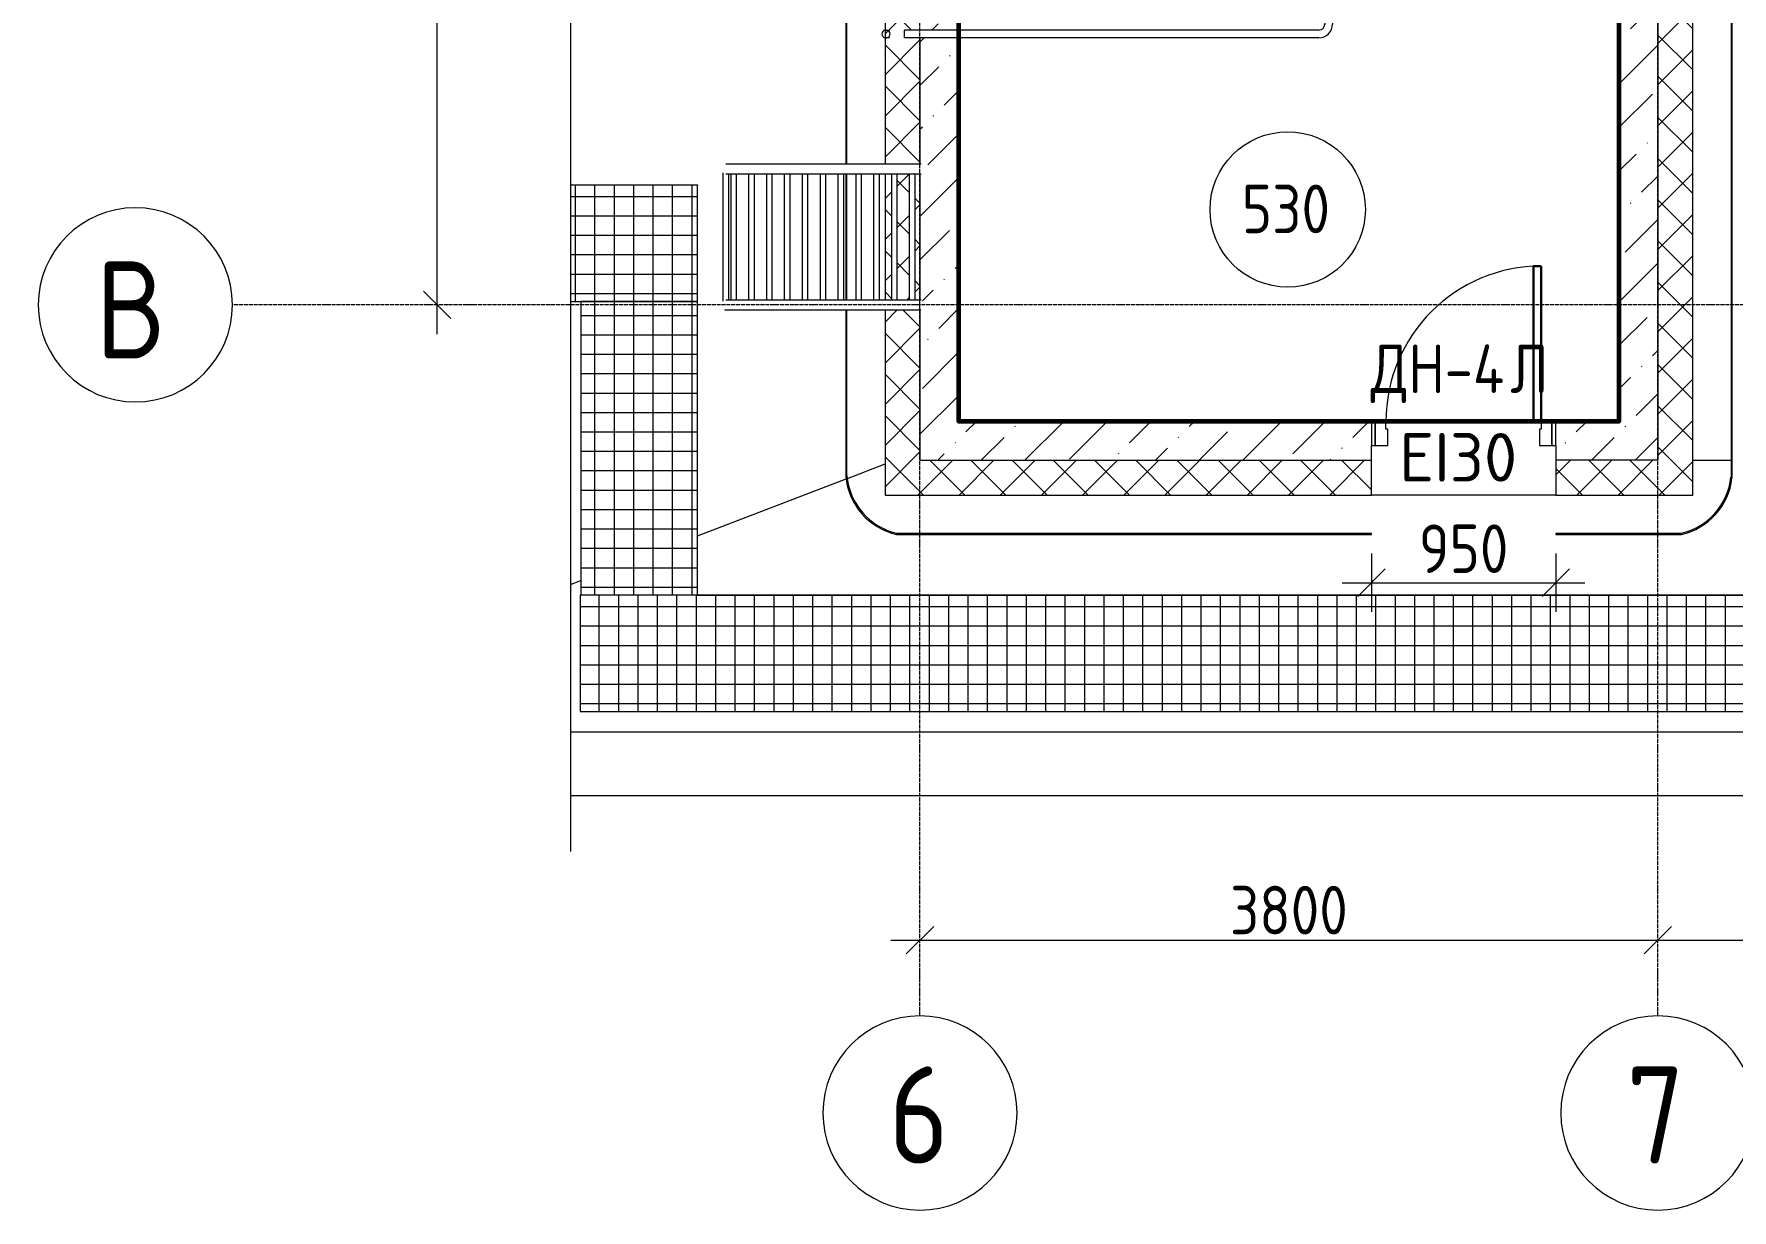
# Model space of a CAD drawing. Header units: millimetres. Extents: x -56773 to 221258, y -262288 to 26541.
# Drawn here: x 73264 to 82010, y -251571 to -245513 of the extents above; entities that cross this region are included whole.
import ezdxf

# ---------------------------------------------------------------- set-up
doc = ezdxf.new("R2010")
doc.units = ezdxf.units.MM
doc.linetypes.add('ADSK_Линия сетки', pattern=[25, 20, -2.5, 0, -2.5])
for name, color, linetype, lineweight in [('3.1 Штукатурка внешн стен для инвесторов', 5, 'Continuous', 60), ('Аннотация', 7, 'Continuous', 20), ('Двери', 7, 'Continuous', 9), ('Марки дверей', 7, 'Continuous', 20), ('Марки помещений', 7, 'Continuous', 20), ('Оборудование', 7, 'Continuous', 18), ('Ограждение', 7, 'Continuous', 9), ('Оси', 7, 'Continuous', 9), ('Панели витража', 7, 'Continuous', 9), ('Перекрытие', 7, 'Continuous', 18), ('Размеры', 7, 'Continuous', 9), ('Стены наружные', 7, 'Continuous', 18), ('Стены несущие', 7, 'Continuous', 30), ('Стены отделка', 7, 'Continuous', 30), ('Стены штриховка', 7, 'Continuous', 9), ('Узлы', 7, 'Continuous', 18)]:
    doc.layers.add(name, color=color, linetype=linetype, lineweight=lineweight)
doc.styles.add('GOST Common', font='', dxfattribs={"width": 0.9, "height": 500})
doc.styles.add('GOST Common_2', font='', dxfattribs={"width": 0.9, "height": 250})
doc.styles.add('ISOCPEUR', font='isocpeur.ttf', dxfattribs={"height": 250})
doc.styles.get('GOST Common').set_extended_font_data('GOST Common')
doc.styles.get('GOST Common_2').set_extended_font_data('GOST Common')
doc.dimstyles.new('ADSK_Основной', dxfattribs={"dimscale": 304.8, "dimtxt": 251.428749, "dimasz": 0.463911, "dimexe": 0.492126, "dimexo": 0.984252, "dimgap": 0.164042, "dimtad": 1, "dimdec": 3, "dimrnd": 0.001, "dimdsep": 46, "dimtxsty": 'GOST Common_2', "dimblk1": 'OBLIQUE', "dimblk2": 'OBLIQUE', "dimsah": 1, "dimcen": 0.09, "dimdle": 0.492126, "dimazin": 2, "dimtfac": 1, "dimtdec": 4, "dimtix": 1, "dimtmove": 0, "dimatfit": 3, "dimfxl": 1, "dimtvp": 1, "dimtolj": 1, "dimtzin": 0, "dimlwd": 20, "dimlwe": 20, "dimarcsym": 2})
doc.dimstyles.new('ADSK_Основной_2_5_мм', dxfattribs={"dimscale": 304.8, "dimtxt": 251.428749, "dimasz": 0.463911, "dimexe": 0.492126, "dimexo": 0.984252, "dimgap": 0.098425, "dimtad": 1, "dimrnd": 0.01, "dimdsep": 46, "dimtxsty": 'GOST Common_2', "dimblk1": 'OBLIQUE', "dimblk2": 'OBLIQUE', "dimsah": 1, "dimcen": 0.09, "dimdle": 0.492126, "dimazin": 2, "dimtfac": 1, "dimtdec": 4, "dimtix": 1, "dimtmove": 0, "dimatfit": 3, "dimfxl": 1, "dimtvp": 1, "dimtolj": 1, "dimtzin": 0, "dimlwd": 20, "dimlwe": 20, "dimarcsym": 2})
pattern_1 = [(45, (69027.24, -250313.7), (84.1895, 308.696), [396.875, -79.375, 3.353, -76.022])]
pattern_2 = [(45, (69027.24, -250313.7), (-106.066, 106.066), []), (135, (69027.24, -250313.7), (-106.066, -106.066), [])]

# ---------------------------------------------------------------- blocks, each defined once
blk = doc.blocks.new('Дверь однопольная противопожарная - ДН-5Л 950х2100 Дверной блок однопольный глухой_ EI30_ правое открывание наружняя-2792595-План выхода на кровлю_')
at = {"layer": 'Двери', "lineweight": 30}
for p, q in [((400, 900), (360, 900)), ((360, 900), (360, 100)), ((400, 100), (400, 900)), ((360, 100), (400, 100))]:
    blk.add_line(p, q, dxfattribs=at)
at = {"layer": 'Двери'}
for p, q in [((-455, 100), (-475, 100)), ((-475, 100), (-475, -25)), ((-400, 100), (-455, 100)), ((-455, 100), (-455, -25)), ((-455, -25), (-455, 100)), ((-400, 60), (-400, 100)), ((455, 100), (400, 100)), ((400, 100), (400, 60)), ((455, -25), (455, 100)), ((475, 100), (455, 100)), ((455, 100), (455, -25)), ((475, -25), (475, 100)), ((-390, 60), (-400, 60)), ((-390, -25), (-390, 60)), ((400, 60), (390, 60)), ((390, 60), (390, -25)), ((-475, -25), (-455, -25)), ((-455, -25), (-390, -25)), ((390, -25), (455, -25)), ((455, -25), (475, -25))]:
    blk.add_line(p, q, dxfattribs=at)
blk.add_arc((400, 100), 800, 90, 180, dxfattribs=at)
blk = doc.blocks.new('Системная панель - 1_Алюминиевая панель RAL 1013-1359396-План выхода на кровлю_')
at = {"layer": 'Панели витража', "lineweight": 18}
for p, q in [((2775, 2.5), (-4382.5, 2.5)), ((-4382.5, 2.5), (-4382.5, -2.5)), ((3475, 2.5), (2825, 2.5)), ((4382.5, 2.5), (3525, 2.5)), ((4382.5, -2.5), (4382.5, 2.5)), ((-4382.5, -2.5), (2775, -2.5)), ((2825, -2.5), (3475, -2.5)), ((3525, -2.5), (4382.5, -2.5))]:
    blk.add_line(p, q, dxfattribs=at)
blk = doc.blocks.new('Системная панель - 1_Алюминиевая панель RAL 1013-1385401-План выхода на кровлю_')
at = {"layer": 'Панели витража', "lineweight": 18}
for p, q in [((425, 2.5), (-2018.7, 2.5)), ((-2018.7, 2.5), (-2018.7, -2.5)), ((425, -2.5), (425, 2.5)), ((2018.7, 2.5), (1375, 2.5)), ((1375, 2.5), (1375, -2.5)), ((2018.7, -2.5), (2018.7, 2.5)), ((-2018.7, -2.5), (425, -2.5)), ((1375, -2.5), (2018.7, -2.5))]:
    blk.add_line(p, q, dxfattribs=at)
blk = doc.blocks.new('Системная панель - 1_Алюминиевая панель RAL 1013-1387244-План выхода на кровлю_')
at = {"layer": 'Панели витража', "lineweight": 18}
for p, q in [((4390, 2.5), (-4390, 2.5)), ((-4390, 2.5), (-4390, -2.5)), ((4390, -2.5), (4390, 2.5)), ((-4390, -2.5), (4390, -2.5))]:
    blk.add_line(p, q, dxfattribs=at)
blk = doc.blocks.new('Панель изогнутая_маленькая - Панель изогнутая_RAL 1013-1340136-План выхода на кровлю_')
at = {"layer": 'Панели витража', "lineweight": 18}
for p, q in [((-198, 3.7), (-198, -4)), ((198, -4.7), (198, 3))]:
    blk.add_line(p, q, dxfattribs=at)
for radius, start, end in [(340.3, 54.3186, 125.48482), (334, 53.548, 126.2498)]:
    blk.add_arc((-0.5, -273.4), radius, start, end, dxfattribs=at)
blk = doc.blocks.new('Панель изогнутая_маленькая - Панель изогнутая_RAL 1013-1340330-План выхода на кровлю_')
at = {"layer": 'Панели витража', "lineweight": 18}
for p, q in [((-195.2, 4), (-195.2, -3.7)), ((195.2, -3), (195.2, 4.7))]:
    blk.add_line(p, q, dxfattribs=at)
for radius, start, end in [(331.4, 234.02632, 306.17795), (337.7, 234.7921, 305.40647)]:
    blk.add_arc((-0.5, 272.2), radius, start, end, dxfattribs=at)
blk = doc.blocks.new('Pozharnaya_lestnitsa - Тип 1-1269415-План выхода на кровлю_')
at = {"layer": 'Оборудование'}
for p, q in [((-275, 1052.9), (-275, 919.9)), ((430.3, 1067.9), (-230.3, 1067.9)), ((-225, 567.9), (-225, 1052.9)), ((425, 1052.9), (425, 919.9)), ((475, 567.9), (475, 1052.9)), ((-225.1, 997.9), (425.2, 997.9)), ((-225, 1037.9), (425, 1037.9)), ((425.1, 1027.9), (-225, 1027.9)), ((425.1, 935.9), (-225.1, 935.9)), ((-225.1, 905.9), (425, 905.9)), ((425, 843.9), (-225.2, 843.9)), ((-225.1, 813.9), (425.1, 813.9)), ((425.2, 751.9), (-225, 751.9)), ((-225, 721.9), (425.1, 721.9)), ((-275, 645.6), (-275, 52.9)), ((-225.3, 629.9), (425, 629.9)), ((425, 659.9), (-225.1, 659.9)), ((425, 645.6), (425, 52.9)), ((425.3, 567.9), (-225, 567.9)), ((-225, 537.9), (425.2, 537.9)), ((425.2, 475.9), (-225, 475.9)), ((-225, 445.9), (425.1, 445.9)), ((425.1, 383.9), (-225, 383.9)), ((-225, 353.9), (425.3, 353.9)), ((425, 291.9), (-225.1, 291.9)), ((-225, 209.5), (-225, 335.4)), ((475, 209.5), (475, 335.4)), ((-225.2, 261.9), (425.3, 261.9)), ((425, 199.9), (-225, 199.9)), ((425.1, 107.9), (-225.3, 107.9)), ((-225.1, 169.9), (425.1, 169.9)), ((-225, 52.9), (-225, 127.5)), ((475, 52.9), (475, 127.5)), ((-225.1, 77.9), (425.2, 77.9))]:
    blk.add_line(p, q, dxfattribs=at)
at = {"layer": 'Оборудование', "flags": 128}
for points in [[(-275, 1052.9), (-275, 1052.5), (-275, 1051.3), (-275, 1049.3), (-275, 1046.5), (-275, 1042.9), (-275, 1038.6), (-275, 1033.4), (-275, 1027.5), (-275, 1020.8), (-275, 1013.4), (-275, 1005.3), (-275, 996.4), (-275, 986.8), (-275, 976.5), (-275, 965.6), (-275, 953.9), (-275, 941.7), (-275, 928.8), (-275, 915.3), (-275, 901.3), (-275, 886.6), (-275, 871.5), (-275, 855.8), (-275, 839.7), (-275, 823), (-275, 806), (-275, 788.6), (-275, 770.7), (-275, 752.6), (-275, 734.1), (-275, 715.3), (-275, 696.3), (-275, 677), (-275, 657.5), (-275, 637.9), (-275, 618.1), (-275, 598.2), (-275, 578.3), (-275, 558.3), (-275, 538.3), (-275, 518.3), (-275, 498.4), (-275, 478.6), (-275, 458.9), (-275, 439.3), (-275, 419.9), (-275, 400.7), (-275, 381.8), (-275, 363.2), (-275, 344.8), (-275, 326.8), (-275, 309.2), (-275, 291.9), (-275, 275), (-275, 258.6), (-275, 242.7), (-275, 227.3), (-275, 212.4), (-275, 198), (-275, 184.2), (-275, 171), (-275, 158.4), (-275, 146.4), (-275, 135.1), (-275, 124.5), (-275, 114.5), (-275, 105.2), (-275, 96.7), (-275, 88.9), (-275, 81.8), (-275, 75.5), (-275, 69.9), (-275, 65.1), (-275, 61.1), (-275, 57.9), (-275, 55.5), (-275, 53.8), (-275, 53), (-275, 52.9)], [(-225, 52.9), (-225, 53.3), (-225, 54.5), (-225, 56.5), (-225, 59.3), (-225, 62.9), (-225, 67.2), (-225, 72.4), (-225, 78.3), (-225, 84.9), (-225, 92.4), (-225, 100.5), (-225, 109.4), (-225, 119), (-225, 129.3), (-225, 140.2), (-225, 151.8), (-225, 164.1), (-225, 177), (-225, 190.5), (-225, 204.5), (-225, 219.2), (-225, 234.3), (-225, 250), (-225, 266.1), (-225, 282.7), (-225, 299.8), (-225, 317.2), (-225, 335.1), (-225, 353.2), (-225, 371.7), (-225, 390.5), (-225, 409.5), (-225, 428.8), (-225, 448.3), (-225, 467.9), (-225, 487.7), (-225, 507.6), (-225, 527.5), (-225, 547.5), (-225, 567.5), (-225, 587.5), (-225, 607.4), (-225, 627.2), (-225, 646.9), (-225, 666.5), (-225, 685.9), (-225, 705), (-225, 724), (-225, 742.6), (-225, 761), (-225, 779), (-225, 796.6), (-225, 813.9), (-225, 830.7), (-225, 847.1), (-225, 863.1), (-225, 878.5), (-225, 893.4), (-225, 907.8), (-225, 921.6), (-225, 934.8), (-225, 947.4), (-225, 959.4), (-225, 970.7), (-225, 981.3), (-225, 991.3), (-225, 1000.6), (-225, 1009.1), (-225, 1016.9), (-225, 1024), (-225, 1030.3), (-225, 1035.9), (-225, 1040.7), (-225, 1044.7), (-225, 1047.9), (-225, 1050.3), (-225, 1051.9), (-225, 1052.8), (-225, 1052.9)], [(425, 1052.9), (425, 1052.5), (425, 1051.3), (425, 1049.3), (425, 1046.5), (425, 1042.9), (425, 1038.6), (425, 1033.4), (425, 1027.5), (425, 1020.8), (425, 1013.4), (425, 1005.3), (425, 996.4), (425, 986.8), (425, 976.5), (425, 965.6), (425, 953.9), (425, 941.7), (425, 928.8), (425, 915.3), (425, 901.3), (425, 886.6), (425, 871.5), (425, 855.8), (425, 839.7), (425, 823), (425, 806), (425, 788.6), (425, 770.7), (425, 752.6), (425, 734.1), (425, 715.3), (425, 696.3), (425, 677), (425, 657.5), (425, 637.9), (425, 618.1), (425, 598.2), (425, 578.3), (425, 558.3), (425, 538.3), (425, 518.3), (425, 498.4), (425, 478.6), (425, 458.9), (425, 439.3), (425, 419.9), (425, 400.7), (425, 381.8), (425, 363.2), (425, 344.8), (425, 326.8), (425, 309.2), (425, 291.9), (425, 275), (425, 258.6), (425, 242.7), (425, 227.3), (425, 212.4), (425, 198), (425, 184.2), (425, 171), (425, 158.4), (425, 146.4), (425, 135.1), (425, 124.5), (425, 114.5), (425, 105.2), (425, 96.7), (425, 88.9), (425, 81.8), (425, 75.5), (425, 69.9), (425, 65.1), (425, 61.1), (425, 57.9), (425, 55.5), (425, 53.8), (425, 53), (425, 52.9)], [(475, 52.9), (475, 53.3), (475, 54.5), (475, 56.5), (475, 59.3), (475, 62.9), (475, 67.2), (475, 72.4), (475, 78.3), (475, 84.9), (475, 92.4), (475, 100.5), (475, 109.4), (475, 119), (475, 129.3), (475, 140.2), (475, 151.8), (475, 164.1), (475, 177), (475, 190.5), (475, 204.5), (475, 219.2), (475, 234.3), (475, 250), (475, 266.1), (475, 282.7), (475, 299.8), (475, 317.2), (475, 335.1), (475, 353.2), (475, 371.7), (475, 390.5), (475, 409.5), (475, 428.8), (475, 448.3), (475, 467.9), (475, 487.7), (475, 507.6), (475, 527.5), (475, 547.5), (475, 567.5), (475, 587.5), (475, 607.4), (475, 627.2), (475, 646.9), (475, 666.5), (475, 685.9), (475, 705), (475, 724), (475, 742.6), (475, 761), (475, 779), (475, 796.6), (475, 813.9), (475, 830.7), (475, 847.1), (475, 863.1), (475, 878.5), (475, 893.4), (475, 907.8), (475, 921.6), (475, 934.8), (475, 947.4), (475, 959.4), (475, 970.7), (475, 981.3), (475, 991.3), (475, 1000.6), (475, 1009.1), (475, 1016.9), (475, 1024), (475, 1030.3), (475, 1035.9), (475, 1040.7), (475, 1044.7), (475, 1047.9), (475, 1050.3), (475, 1051.9), (475, 1052.8), (475, 1052.9)]]:
    blk.add_lwpolyline(points, dxfattribs=at)
at = {"layer": 'Оборудование'}
for centre, start, end in [((-250, 1052.9), 165, 180), ((-250, 52.9), 180, 195), ((-250, 52.9), 345, 0), ((450, 52.9), 180, 195), ((450, 52.9), 345, 360)]:
    blk.add_arc(centre, 25, start, end, dxfattribs=at)
blk = doc.blocks.new('TN_Дорожка_ брусчатка - Дорожка_ брусчатка 50 мм-3118065-План выхода на кровлю_')
at = {"layer": 'Оборудование', "lineweight": 9}
h = blk.add_hatch(dxfattribs=at)
h.set_pattern_fill('FP_31', color=256, style=0, pattern_type=2)
h.set_pattern_definition([(180, (46475.45, 1609.96), (-1e-14, -99.989), []), (270, (46475.45, 1609.96), (100, 6e-15), [])])
h.paths.add_polyline_path([(25190.4, 1310), (46475.5, 1310), (46475.5, 1909.9), (7049.3, 1909.9), (7049.3, 1310), (22230.5, 1310)])
at = {"layer": 'Оборудование'}
for p, q in [((7049.3, 1910.7), (7053.2, 1910.7)), ((7049.3, 1910.7), (7049.3, 1909.9)), ((46475.5, 1909.9), (7049.3, 1909.9)), ((7049.3, 1909.9), (7049.3, 1310)), ((7653.2, 1910.7), (40189.3, 1910.7)), ((7049.3, 1310), (46475.5, 1310))]:
    blk.add_line(p, q, dxfattribs=at)
blk = doc.blocks.new('TN_Дорожка_ брусчатка - Дорожка_ брусчатка 50 мм-3542730-План выхода на кровлю_')
at = {"layer": 'Оборудование', "lineweight": 9}
h = blk.add_hatch(dxfattribs=at)
h.set_pattern_fill('FP_33', color=256, style=0, pattern_type=2)
h.set_pattern_definition([(90, (7353.2, 1909.93), (-100, 6e-15), []), (180, (7353.2, 1909.93), (-1e-14, -99.989), [])])
h.paths.add_polyline_path([(7053.2, 1909.9), (7653.2, 1909.9), (7653.2, 3422.5), (7053.2, 3422.5), (7053.2, 1984.8)])
at = {"layer": 'Оборудование'}
for p, q in [((7053.2, 3422.5), (7053.2, 1909.9)), ((7653.2, 3422.5), (7053.2, 3422.5)), ((7653.2, 1909.9), (7653.2, 3422.5))]:
    blk.add_line(p, q, dxfattribs=at)
blk = doc.blocks.new('TN_Дорожка_ брусчатка - Дорожка_ брусчатка 50 мм-3116917-План выхода на кровлю_')
at = {"layer": 'Оборудование', "lineweight": 9}
h = blk.add_hatch(dxfattribs=at)
h.set_pattern_fill('FP_34', color=256, style=0, pattern_type=2)
h.set_pattern_definition([(180, (7653.2, 3722.45), (-1e-14, -99.989), []), (270, (7653.2, 3722.45), (100, 6e-15), [])])
h.paths.add_polyline_path([(7618.4, 3422.5), (7653.2, 3422.5), (7653.2, 4022.4), (7000, 4022.4), (7000, 3422.5), (7368.9, 3422.5)])
at = {"layer": 'Оборудование'}
for p, q in [((7000, 4023.2), (7653.2, 4023.2)), ((7653.2, 4022.4), (7000, 4022.4)), ((7653.2, 4023.2), (7653.2, 4022.4)), ((7653.2, 3422.5), (7653.2, 4022.4)), ((7000, 3422.5), (7653.2, 3422.5))]:
    blk.add_line(p, q, dxfattribs=at)
blk = doc.blocks.new('Тип верхнего поручня - D40 шаг 200-V65-План выхода на кровлю_')
at = {"layer": 'Ограждение', "flags": 128}
for points in [[(116.2, 0), (114.9, 7), (111.2, 13.1), (105.6, 17.5), (98.8, 19.7), (91.7, 19.7), (84.9, 17.4), (79.3, 13), (75.5, 7), (74.2, 0)], [(74.2, 0), (75.5, -7), (79.3, -13), (84.9, -17.4), (91.7, -19.7), (98.8, -19.7), (105.6, -17.5), (111.2, -13.1), (114.9, -7), (116.2, 0)], [(77.1, 20), (79.6, 20), (81.9, 20), (84.1, 20), (86.2, 20), (88.2, 20), (90, 20), (91.7, 20), (93.2, 20), (94.6, 20), (95.4, 20)], [(95.4, -20), (94.1, -20), (92.7, -20), (91.1, -20), (89.4, -20), (87.5, -20), (85.5, -20), (83.4, -20), (81.1, -20), (78.7, -20), (76.2, -20)]]:
    blk.add_lwpolyline(points, dxfattribs=at)
blk = doc.blocks.new('Тип верхнего поручня - Верхний поручень_Внутренний_-V66-План выхода на кровлю_')
at = {"layer": 'Ограждение'}
for p, q in [((10475.4, 9417.8), (10475.4, 9459.6)), ((10515.4, 9417.8), (10515.4, 9459.6)), ((10545.4, 9529.6), (10854.6, 9529.6)), ((10545.4, 9489.6), (10854.6, 9489.6)), ((10854.6, 9529.6), (10904.6, 9529.6)), ((10884.6, 9489.6), (10884.6, 9483.7)), ((10884.6, 9483.7), (10884.6, 4916.2)), ((10924.6, 9509.6), (10924.6, 9483.7)), ((10924.6, 9483.7), (10924.6, 4916.2)), ((10475.4, 9393.7), (10475.4, 9417.8)), ((10475.4, 5816.2), (10475.4, 9393.7)), ((10515.4, 9393.7), (10515.4, 9417.8)), ((10515.4, 5816.2), (10515.4, 9393.7)), ((10475.4, 5792.1), (10475.4, 5816.2)), ((10475.4, 5625), (10475.4, 5792.1)), ((10515.4, 5792.1), (10515.4, 5816.2)), ((10515.4, 5625), (10515.4, 5792.1)), ((10475.4, 5625), (10515.4, 5625)), ((10884.6, 4916.2), (10884.6, 4892.1)), ((10924.6, 4916.2), (10924.6, 4892.1)), ((8720, 4780.4), (8720, 4820.4)), ((10854.6, 4820.4), (8720, 4820.4)), ((10884.6, 4892.1), (10884.6, 4850.4)), ((10924.6, 4892.1), (10924.6, 4850.4)), ((10854.6, 4780.4), (8720, 4780.4))]:
    blk.add_line(p, q, dxfattribs=at)
for centre, radius, start, end in [((10545.4, 9459.6), 70, 90, 180), ((10545.4, 9459.6), 30, 90, 180), ((10854.6, 4850.4), 30, 270, 0), ((10854.6, 4850.4), 70, 270, 0)]:
    blk.add_arc(centre, radius, start, end, dxfattribs=at)
blk = doc.blocks.new('ADSK_Обрыв_Линия - По умолчанию-3539128-План выхода на кровлю_')
at = {"layer": 'Узлы'}
blk.add_line((0, 0), (20290, 0), dxfattribs=at)
blk = doc.blocks.new('ADSK_Обрыв_Линия - По умолчанию-1914642-План выхода на кровлю_')
at = {"layer": 'Узлы'}
for p, q in [((0, 0), (4490, 0)), ((4712.6, 0), (9200, 0))]:
    blk.add_line(p, q, dxfattribs=at)
blk = doc.blocks.new('Ось сетки - Круг_Ø10 мм-8259-План выхода на кровлю_')
at = {"layer": 'Оси', "color": 253, "lineweight": 20, "true_color": 0xaaaaaa}
for start, end in [(360, 180), (180, 360)]:
    blk.add_arc((0, 0), 5, start, end, dxfattribs=at)
blk = doc.blocks.new('_Oblique')
at = {"color": 0, "linetype": 'ByBlock', "lineweight": -2}
blk.add_line((-0.5, -0.5), (0.5, 0.5), dxfattribs=at)
blk = doc.blocks.new('*D6841')
at = {"layer": 'Defpoints', "color": 0, "lineweight": 25, "transparency": 16777216}
for p in [(75240.8, -240908.7), (75340.8, -240908.7), (75240.8, -246908.7)]:
    blk.add_point(p, dxfattribs=at)
at = {"layer": 'Размеры', "color": 0, "lineweight": 20, "transparency": 16777216}
for p, q in [((75340.8, -247058.7), (75340.8, -240758.7)), ((75540.8, -240908.7), (75490.8, -240908.7)), ((75540.8, -246908.7), (75490.8, -246908.7))]:
    blk.add_line(p, q, dxfattribs=at)
at = {"layer": 'Размеры', "color": 0, "lineweight": 20, "transparency": 16777216, "xscale": 141.4, "yscale": 141.4, "zscale": 141.4}
for p, rotation in [((75340.8, -240908.7), 90), ((75340.8, -246908.7), 270)]:
    blk.add_blockref('_Oblique', p, dxfattribs=dict(at, rotation=rotation))
at = {"layer": 'Размеры', "color": 0, "lineweight": 9, "transparency": 16777216, "insert": (75185.8, -243908.7), "char_height": 250, "width": 756.843, "attachment_point": 5, "rotation": 90, "style": 'GOST Common_2'}
blk.add_mtext('\\A1;6000', dxfattribs=at)
blk = doc.blocks.new('*D6842')
at = {"layer": 'Defpoints', "color": 0, "lineweight": 25, "transparency": 16777216}
for p in [(77827.2, -250081.2), (81627.2, -250081.2), (81627.2, -250181.1)]:
    blk.add_point(p, dxfattribs=at)
at = {"layer": 'Размеры', "color": 0, "lineweight": 20, "transparency": 16777216}
for p, q in [((77677.2, -250181.1), (81777.2, -250181.1)), ((77827.2, -250381.2), (77827.2, -250331.1)), ((81627.2, -250381.2), (81627.2, -250331.1))]:
    blk.add_line(p, q, dxfattribs=at)
at = {"layer": 'Размеры', "color": 0, "lineweight": 20, "transparency": 16777216, "xscale": 141.4, "yscale": 141.4, "zscale": 141.4, "rotation": 180}
blk.add_blockref('_Oblique', (77827.2, -250181.1), dxfattribs=at)
at = {"layer": 'Размеры', "color": 0, "lineweight": 20, "transparency": 16777216, "xscale": 141.4, "yscale": 141.4, "zscale": 141.4}
blk.add_blockref('_Oblique', (81627.2, -250181.1), dxfattribs=at)
at = {"layer": 'Размеры', "color": 0, "lineweight": 9, "transparency": 16777216, "insert": (79727.2, -250026.1), "char_height": 250, "width": 756.843, "attachment_point": 5, "style": 'GOST Common_2'}
blk.add_mtext('\\A1;3800', dxfattribs=at)
blk = doc.blocks.new('*D6843')
at = {"layer": 'Defpoints', "color": 0, "lineweight": 25, "transparency": 16777216}
for p in [(81627.2, -250081.2), (83827.2, -250081.2), (83827.2, -250181.1)]:
    blk.add_point(p, dxfattribs=at)
at = {"layer": 'Размеры', "color": 0, "lineweight": 20, "transparency": 16777216}
for p, q in [((81477.2, -250181.1), (83977.2, -250181.1)), ((81627.2, -250381.2), (81627.2, -250331.1)), ((83827.2, -250381.2), (83827.2, -250331.1))]:
    blk.add_line(p, q, dxfattribs=at)
at = {"layer": 'Размеры', "color": 0, "lineweight": 20, "transparency": 16777216, "xscale": 141.4, "yscale": 141.4, "zscale": 141.4, "rotation": 180}
blk.add_blockref('_Oblique', (81627.2, -250181.1), dxfattribs=at)
at = {"layer": 'Размеры', "color": 0, "lineweight": 20, "transparency": 16777216, "xscale": 141.4, "yscale": 141.4, "zscale": 141.4}
blk.add_blockref('_Oblique', (83827.2, -250181.1), dxfattribs=at)
at = {"layer": 'Размеры', "color": 0, "lineweight": 9, "transparency": 16777216, "insert": (82727.2, -250026.1), "char_height": 250, "width": 756.843, "attachment_point": 5, "style": 'GOST Common_2'}
blk.add_mtext('\\A1;2200', dxfattribs=at)
blk = doc.blocks.new('ADSK_Марка_Помещение_ОдноЗначение - Номер-159740-План выхода на кровлю_')
at = {"layer": 'Марки помещений'}
blk.add_circle((0, 0), 4, dxfattribs=at)
blk = doc.blocks.new('*D6852')
at = {"layer": 'Defpoints', "color": 0, "lineweight": 25, "transparency": 16777216}
for p in [(80152.2, -247888.7), (81102.2, -247888.7), (81102.2, -248339.5)]:
    blk.add_point(p, dxfattribs=at)
at = {"layer": 'Размеры', "color": 0, "lineweight": 20, "transparency": 16777216}
for p, q in [((80152.2, -248188.7), (80152.2, -248489.5)), ((81102.2, -248188.7), (81102.2, -248489.5)), ((80002.2, -248339.5), (81252.2, -248339.5))]:
    blk.add_line(p, q, dxfattribs=at)
at = {"layer": 'Размеры', "color": 0, "lineweight": 20, "transparency": 16777216, "xscale": 141.4, "yscale": 141.4, "zscale": 141.4, "rotation": 180}
blk.add_blockref('_Oblique', (80152.2, -248339.5), dxfattribs=at)
at = {"layer": 'Размеры', "color": 0, "lineweight": 20, "transparency": 16777216, "xscale": 141.4, "yscale": 141.4, "zscale": 141.4}
blk.add_blockref('_Oblique', (81102.2, -248339.5), dxfattribs=at)
at = {"layer": 'Размеры', "color": 0, "lineweight": 9, "transparency": 16777216, "insert": (80627.2, -248164.5), "char_height": 250, "width": 567.632, "attachment_point": 5, "style": 'GOST Common_2'}
blk.add_mtext('\\A1;950', dxfattribs=at)

msp = doc.modelspace()

# ---------------------------------------------------------------- hatches: boundary and pattern name
at = {"layer": 'Стены наружные', "lineweight": 9}
h = msp.add_hatch(dxfattribs=at)
h.set_pattern_fill('FP_4', color=256, style=0, pattern_type=2)
h.set_pattern_definition(pattern_2)
h.paths.add_polyline_path([(77827.2448, -247888.7359), (77827.2448, -246933.7359), (77647.2448, -246933.7359), (77647.2448, -247888.7359), (77767.2448, -247888.7359)])
h.paths.add_polyline_path([(77772.2448, -246883.7359), (77772.2448, -246233.7359), (77710.2448, -246233.7359), (77710.2448, -246883.7359), (77769.2056, -246883.7359)])
h.paths.add_polyline_path([(77802.2448, -246883.7359), (77827.2448, -246883.7359), (77827.2448, -246233.7359), (77802.2448, -246233.7359), (77802.2448, -246853.5026)])
h.paths.add_polyline_path([(77647.2448, -246883.7359), (77680.2448, -246883.7359), (77680.2448, -246233.7359), (77647.2448, -246233.7359), (77647.2448, -246882.6462)])
h.paths.add_polyline_path([(77780.2536, -246183.7359), (77827.2448, -246183.7359), (77827.2448, -245533.3359), (77747.2448, -245533.3359), (77747.2448, -245493.3359), (77827.2448, -245493.3359), (77827.2448, -238928.7359), (77647.2448, -238928.7359), (77647.2448, -246183.7359), (77769.2056, -246183.7359)])
h = msp.add_hatch(dxfattribs=at)
h.set_pattern_fill('FP_4', color=256, style=0, pattern_type=2)
h.set_pattern_definition(pattern_2)
h.paths.add_polyline_path([(81757.2448, -247708.7359), (81807.2448, -247707.7634), (81807.2448, -238928.7359), (81627.2448, -238928.7359), (81627.2448, -247708.7359)])
h = msp.add_hatch(dxfattribs=at)
h.set_pattern_fill('FP_2', color=256, style=0, pattern_type=2)
h.set_pattern_definition(pattern_1)
h.paths.add_polyline_path([(77827.2448, -247708.7359), (78027.2448, -247708.7359), (78027.2448, -245533.3359), (77827.2448, -245533.3359), (77827.2448, -246184.1497), (77836.6405, -246185.7994), (77842.4898, -246189.1916), (77847.1812, -246194.0018), (77850.235, -246199.4699), (77851.6343, -246204.0986), (77852.2448, -246208.7359), (77849.9753, -246218.629), (77847.0987, -246223.5775), (77841.7827, -246228.8228), (77836.6781, -246231.6568), (77832.0862, -246232.9943), (77827.2448, -246233.7359), (77827.2448, -246884.1497), (77836.6405, -246885.7994), (77842.4898, -246889.1916), (77847.1812, -246894.0018), (77850.235, -246899.4699), (77851.6343, -246904.0986), (77852.2448, -246908.7359), (77849.9753, -246918.629), (77847.0987, -246923.5775), (77841.7827, -246928.8228), (77836.6781, -246931.6568), (77832.0862, -246932.9943), (77827.2448, -246933.7359), (77827.2448, -247689.0604)])
h.paths.add_polyline_path([(77920.8053, -245460.0026), (77921.4713, -245460.0026), (77921.4713, -245459.1476)])
h.paths.add_polyline_path([(77827.2448, -245493.3359), (77920.5781, -245493.3359), (77920.5781, -245452.0371), (77917.2448, -245450.6564), (77913.1027, -245447.478), (77909.9243, -245443.3359), (77907.9263, -245438.5123), (77907.2448, -245433.3359), (77907.9263, -245428.1595), (77909.9243, -245423.3359), (77914.715, -245417.9566), (77917.2448, -245416.0154), (77922.0684, -245414.0174), (77927.2448, -245413.3359), (77932.4212, -245414.0174), (77939.7747, -245417.9566), (77941.387, -245419.1938), (77944.5653, -245423.3359), (77946.5633, -245428.1595), (77947.2448, -245433.3359), (77946.5633, -245438.5123), (77944.5653, -245443.3359), (77941.387, -245447.478), (77933.9115, -245453.3359), (77933.9115, -245493.3359), (78027.2448, -245493.3359), (78027.2448, -239308.7359), (77827.2448, -239308.7359), (77827.2448, -245417.9566)])
h.paths.add_polyline_path([(77933.0183, -245460.0026), (77933.6843, -245459.2321), (77932.4212, -245456.6529)])
h = msp.add_hatch(dxfattribs=at)
h.set_pattern_fill('FP_2', color=256, style=0, pattern_type=2)
h.set_pattern_definition(pattern_1)
h.paths.add_polyline_path([(81527.2448, -247508.7359), (81627.2448, -247508.7359), (81627.2448, -239308.7359), (81427.2448, -239308.7359), (81427.2448, -247508.7359)])
h = msp.add_hatch(dxfattribs=at)
h.set_pattern_fill('FP_2', color=256, style=0, pattern_type=2)
h.set_pattern_definition(pattern_1)
h.paths.add_polyline_path([(81427.2448, -247708.7359), (81627.2448, -247708.7359), (81627.2448, -247508.7359), (81102.2448, -247508.7359), (81102.2448, -247708.7359), (81366.3862, -247708.7359)])
h.paths.add_polyline_path([(80152.2448, -247708.7359), (80152.2448, -247508.7359), (78027.2448, -247508.7359), (78027.2448, -247708.7359), (78334.5935, -247708.7359)])
h = msp.add_hatch(dxfattribs=at)
h.set_pattern_fill('FP_4', color=256, style=0, pattern_type=2)
h.set_pattern_definition(pattern_2)
h.paths.add_polyline_path([(81757.2448, -247888.7359), (81807.2448, -247888.7359), (81807.2448, -247708.7359), (81102.2448, -247708.7359), (81102.2448, -247888.7359), (81627.2448, -247888.7359)])
h.paths.add_polyline_path([(78047.9522, -247888.7359), (80152.2448, -247888.7359), (80152.2448, -247708.7359), (77827.2448, -247708.7359), (77827.2448, -247888.7359), (78027.2448, -247888.7359)])

# ---------------------------------------------------------------- linework, layer by layer
at = {"layer": '3.1 Штукатурка внешн стен для инвесторов'}
msp.add_lwpolyline([(78027.2448, -239308.7359), (81427.2448, -239308.7359), (81427.2448, -247508.7359), (78027.2448, -247508.7359)], close=True, dxfattribs=at)
at = {"layer": 'Аннотация', "lineweight": 20}
msp.add_line((76027.2448, -249436.2359), (76027.2448, -249724.5946), dxfattribs=at)
at = {"layer": 'Оси', "color": 253, "linetype": 'ADSK_Линия сетки', "lineweight": 5, "true_color": 0xaaaaaa}
for p, q in [((77827.2448, -250570.6513), (77827.2448, -240286.2598)), ((81627.2448, -250570.6513), (81627.2448, -240286.2598)), ((117763.2854, -246908.7359), (74285.9777, -246908.7359))]:
    msp.add_line(p, q, dxfattribs=at)
at = {"layer": 'Перекрытие'}
for p, q in [((77453.2848, -247802.3096), (77647.2448, -247727.914)), ((81807.2448, -247708.7359), (82004.7448, -247708.7359)), ((76680.4416, -248098.7426), (77447.1512, -247804.6622)), ((76027.2448, -248349.2838), (76080.4416, -248328.8796)), ((100302.2448, -249108.7359), (76027.2448, -249108.7359))]:
    msp.add_line(p, q, dxfattribs=at)
at = {"layer": 'Стены наружные', "lineweight": 9}
for p, q in [((80227.2448, -247508.7359), (80987.2448, -247508.7359)), ((81102.2448, -247888.7359), (80152.2448, -247888.7359))]:
    msp.add_line(p, q, dxfattribs=at)
at = {"layer": 'Стены несущие', "lineweight": 9}
for p, q in [((81427.2448, -239308.7359), (81427.2448, -247508.7359)), ((77827.2448, -245533.3359), (77827.2448, -246183.7359)), ((78027.2448, -247083.7359), (78027.2448, -245533.3359)), ((77827.2448, -246233.7359), (77827.2448, -246883.7359)), ((77827.2448, -246933.7359), (77827.2448, -247708.7359)), ((78027.2448, -247508.7359), (78027.2448, -247158.7359)), ((78377.2448, -247508.7359), (78027.2448, -247508.7359)), ((78702.2448, -247508.7359), (78452.2448, -247508.7359)), ((80152.2448, -247508.7359), (78777.2448, -247508.7359)), ((81427.2448, -247508.7359), (81102.2448, -247508.7359)), ((80152.2448, -247708.7359), (80152.2448, -247633.7359)), ((81102.2448, -247633.7359), (81102.2448, -247708.7359)), ((77827.2448, -247708.7359), (78027.2448, -247708.7359)), ((81627.2448, -247708.7359), (81627.2448, -247708.7359))]:
    msp.add_line(p, q, dxfattribs=at)
at = {"layer": 'Стены отделка', "lineweight": 9}
for p, q in [((77647.2448, -238928.7359), (77647.2448, -246183.7359)), ((81807.2448, -247888.7359), (81807.2448, -238928.7359)), ((81627.2448, -239108.7359), (81627.2448, -247708.7359)), ((77647.2448, -246233.7359), (77647.2448, -246883.7359)), ((77647.2448, -246933.7359), (77647.2448, -247888.7359)), ((80152.2448, -247888.7359), (80152.2448, -247708.7359)), ((81102.2448, -247708.7359), (81102.2448, -247888.7359)), ((77647.2448, -247888.7359), (80152.2448, -247888.7359)), ((81102.2448, -247888.7359), (81807.2448, -247888.7359))]:
    msp.add_line(p, q, dxfattribs=at)
at = {"layer": 'Стены штриховка', "lineweight": 9}
for p, q in [((78027.2448, -247083.7359), (78027.2448, -247158.7359)), ((78377.2448, -247508.7359), (78452.2448, -247508.7359)), ((78702.2448, -247508.7359), (78777.2448, -247508.7359)), ((78027.2448, -247708.7359), (80152.2448, -247708.7359)), ((81627.2448, -247708.7359), (81102.2448, -247708.7359))]:
    msp.add_line(p, q, dxfattribs=at)

# ---------------------------------------------------------------- block references
at = {"layer": 'Двери', "color": 8, "true_color": 0x7f7f7f}
msp.add_blockref('Дверь однопольная противопожарная - ДН-5Л 950х2100 Дверной блок однопольный глухой_ EI30_ правое открывание наружняя-2792595-План выхода на кровлю_', (80627.2448, -247608.7359), dxfattribs=at)
at = {"layer": 'Марки помещений', "xscale": 99.99999999999993, "yscale": 99.99999999999993, "zscale": 99.99999999999993}
msp.add_blockref('ADSK_Марка_Помещение_ОдноЗначение - Номер-159740-План выхода на кровлю_', (79721.0808, -246417.275), dxfattribs=at)
at = {"layer": 'Оборудование', "rotation": 89.99999999999994}
msp.add_blockref('Pozharnaya_lestnitsa - Тип 1-1269415-План выхода на кровлю_', (77880.1417, -246658.7359), dxfattribs=at)
at = {"layer": 'Оборудование'}
for name in ['TN_Дорожка_ брусчатка - Дорожка_ брусчатка 50 мм-3116917-План выхода на кровлю_', 'TN_Дорожка_ брусчатка - Дорожка_ брусчатка 50 мм-3542730-План выхода на кровлю_', 'TN_Дорожка_ брусчатка - Дорожка_ брусчатка 50 мм-3118065-План выхода на кровлю_']:
    msp.add_blockref(name, (69027.2448, -250313.7049), dxfattribs=at)
at = {"layer": 'Ограждение'}
msp.add_blockref('Тип верхнего поручня - Верхний поручень_Внутренний_-V66-План выхода на кровлю_', (69027.2448, -250313.7049), dxfattribs=at)
at = {"layer": 'Ограждение', "rotation": 180}
msp.add_blockref('Тип верхнего поручня - D40 шаг 200-V65-План выхода на кровлю_', (77747.2448, -245513.3359), dxfattribs=at)
at = {"layer": 'Оси', "color": 253, "lineweight": 20, "true_color": 0xaaaaaa, "xscale": 99.99999999999993, "yscale": 99.99999999999993, "zscale": 99.99999999999993, "rotation": 89.9999999999998}
msp.add_blockref('Ось сетки - Круг_Ø10 мм-8259-План выхода на кровлю_', (73785.9777, -246908.7359), dxfattribs=at)
at = {"layer": 'Оси', "color": 253, "lineweight": 20, "true_color": 0xaaaaaa, "xscale": 99.99999999999993, "yscale": 99.99999999999993, "zscale": 99.99999999999993}
for p in [(77827.2448, -251070.6513), (81627.2448, -251070.6513)]:
    msp.add_blockref('Ось сетки - Круг_Ø10 мм-8259-План выхода на кровлю_', p, dxfattribs=at)
at = {"layer": 'Панели витража'}
for name, p, rotation in [('Системная панель - 1_Алюминиевая панель RAL 1013-1359396-План выхода на кровлю_', (77447.2448, -243408.7359), 269.9999999999999), ('Системная панель - 1_Алюминиевая панель RAL 1013-1387244-План выхода на кровлю_', (82007.2448, -243408.7359), 90), ('Панель изогнутая_маленькая - Панель изогнутая_RAL 1013-1340136-План выхода на кровлю_', (77577.9203, -247939.9859), 131.2990001559487), ('Панель изогнутая_маленькая - Панель изогнутая_RAL 1013-1340330-План выхода на кровлю_', (81876.6162, -247943.7359), 47.98472797627564)]:
    msp.add_blockref(name, p, dxfattribs=dict(at, rotation=rotation))
msp.add_blockref('Системная панель - 1_Алюминиевая панель RAL 1013-1385401-План выхода на кровлю_', (79727.2917, -248088.7359), dxfattribs=at)
at = {"layer": 'Узлы', "rotation": 269.9999999999999}
msp.add_blockref('ADSK_Обрыв_Линия - По умолчанию-1914642-План выхода на кровлю_', (76027.2448, -240236.2359), dxfattribs=at)
at = {"layer": 'Узлы'}
msp.add_blockref('ADSK_Обрыв_Линия - По умолчанию-3539128-План выхода на кровлю_', (76027.2448, -249436.2359), dxfattribs=at)

# ---------------------------------------------------------------- texts
at = {"layer": 'Марки дверей', "lineweight": 5, "char_height": 250, "attachment_point": 1, "style": 'GOST Common_2'}
for s, insert, width in [('ДН', (80147.9499, -247112.6803), 461.772), ('-4', (80528.9499, -247112.6803), 411.265687), ('\\fGOST Common|b0|i0|c204|p34|;\\W.9;Л', (80868.278, -247112.6803), 223.670812)]:
    msp.add_mtext(s, dxfattribs=dict(at, insert=insert, width=width))
at = {"layer": 'Марки дверей', "color": 1, "lineweight": 5, "true_color": 0xff0000, "insert": (80295.8499, -247568.7532), "char_height": 250, "width": 737.5525, "attachment_point": 1, "style": 'ISOCPEUR'}
msp.add_mtext('EI30', dxfattribs=at)
at = {"layer": 'Марки помещений', "lineweight": 9, "insert": (79484.8236, -246289.5499), "char_height": 250, "width": 584.430187, "attachment_point": 1, "style": 'GOST Common_2'}
msp.add_mtext('530', dxfattribs=at)
at = {"layer": 'Оси', "color": 253, "true_color": 0xaaaaaa, "char_height": 500, "attachment_point": 1, "style": 'GOST Common'}
for s, insert, width in [('\\fGOST Common|b0|i0|c204|p34|;\\W.9;В', (73580.7006, -246684.177), 447.341625), ('\\fGOST Common|b0|i0|c204|p34|;\\W.9;6', (77665.7642, -250830.7846), 389.620125), ('\\fGOST Common|b0|i0|c204|p34|;\\W.9;7', (81465.7642, -250830.7846), 389.620125)]:
    msp.add_mtext(s, dxfattribs=dict(at, insert=insert, width=width))

# ---------------------------------------------------------------- dimensions: what is measured, and where the dimension line sits
at = {"layer": 'Размеры', "lineweight": 9}
dim = msp.add_linear_dim(base=(75340.8014, -240908.7359), p1=(75240.8165, -246908.7359), p2=(75240.8165, -240908.7359), angle=90, dimstyle='ADSK_Основной_2_5_мм', override={"dimpost": '<>', "dimfxl": 6000}, dxfattribs=at)
dim.commit()
dim.dimension.update_dxf_attribs({"geometry": '*D6841', "text_midpoint": (75185.8014, -243908.7359)})
for base, p1, p2, dimstyle, override, picture, middle in [((81102.2448, -248339.54), (80152.2448, -247888.7359), (81102.2448, -247888.7359), 'ADSK_Основной', {"dimpost": '<>', "dimfxl": 950}, '*D6852', (80627.2448, -248164.54)), ((81627.2448, -250181.137), (77827.2448, -250081.1521), (81627.2448, -250081.1521), 'ADSK_Основной_2_5_мм', {"dimpost": '<>', "dimfxl": 3800}, '*D6842', (79727.2448, -250026.137)), ((83827.2448, -250181.137), (81627.2448, -250081.1521), (83827.2448, -250081.1521), 'ADSK_Основной_2_5_мм', {"dimpost": '<>', "dimfxl": 2200}, '*D6843', (82727.2448, -250026.137))]:
    dim = msp.add_linear_dim(base=base, p1=p1, p2=p2, dimstyle=dimstyle, override=override, dxfattribs=at)
    dim.commit()
    dim.dimension.update_dxf_attribs({"geometry": picture, "text_midpoint": middle})

doc.saveas('drawing.dxf')
